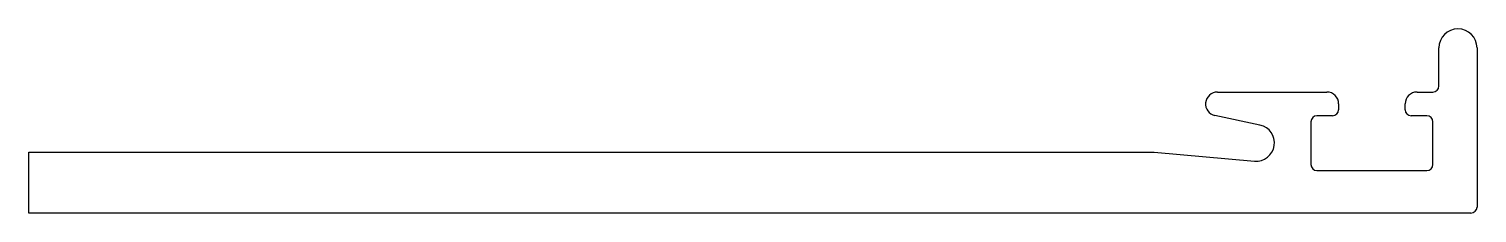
# Model space of a CAD drawing. Extents: x -32.3 to 28, y 14 to 21.7.
import ezdxf

# ---------------------------------------------------------------- set-up
doc = ezdxf.new("R2010")
doc.units = 0
doc.layers.get('0').update_dxf_attribs({"linetype": 'CONTINUOUS'})

msp = doc.modelspace()

# ---------------------------------------------------------------- linework, layer by layer
at = {"linetype": 'BYBLOCK'}
for p, q in [((26.411, 19.353), (26.411, 20.944)), ((27.998, 20.944), (27.998, 14.298)), ((17.182, 19.099), (21.737, 19.099)), ((25.497, 19.099), (26.157, 19.099)), ((18.955, 17.721), (17.079, 18.12)), ((21.978, 18.109), (21.331, 18.109)), ((22.232, 18.604), (22.232, 18.363)), ((25.002, 18.363), (25.002, 18.604)), ((25.903, 18.109), (25.256, 18.109)), ((21.077, 17.855), (21.077, 16.073)), ((26.157, 16.073), (26.157, 17.855)), ((-32.327, 14.044), (-32.327, 16.585)), ((-32.327, 16.585), (14.551, 16.583)), ((14.551, 16.583), (18.73, 16.217)), ((21.331, 15.819), (25.903, 15.819)), ((27.744, 14.044), (-32.327, 14.044))]:
    msp.add_line(p, q, dxfattribs=at)
for centre, radius, start, end in [((27.204, 20.944), 0.794, 0, 180), ((26.157, 19.353), 0.254, 270, 360), ((17.182, 18.604), 0.495, 90, 258), ((21.737, 18.604), 0.495, 0, 90), ((25.497, 18.604), 0.495, 90, 180), ((21.331, 17.855), 0.254, 90, 180), ((21.978, 18.363), 0.254, 270, 360), ((25.256, 18.363), 0.254, 180, 270), ((25.903, 17.855), 0.254, 0, 90), ((18.797, 16.976), 0.762, 265, 78), ((21.331, 16.073), 0.254, 180, 270), ((25.903, 16.073), 0.254, 270, 0), ((27.744, 14.298), 0.254, 270, 0)]:
    msp.add_arc(centre, radius, start, end, dxfattribs=at)

doc.saveas('drawing.dxf')
